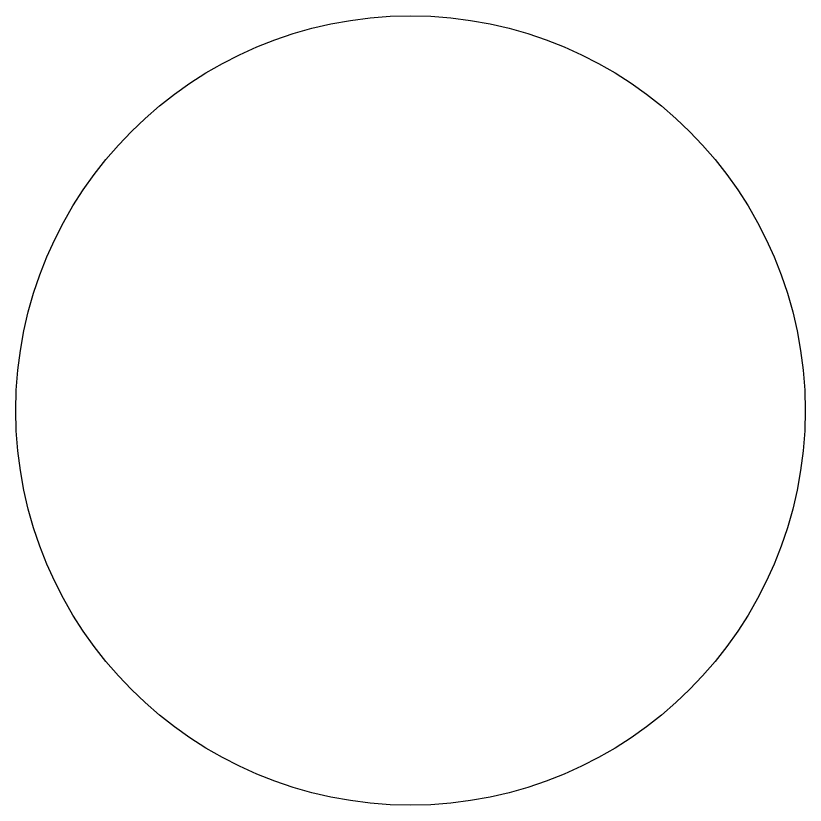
# Model space of a CAD drawing. Header units: millimetres. Extents: x 238368 to 12576735, y -3287118 to 3545602.
# Drawn here: x 7031958.9 to 7032104.5, y 3545456.4 to 3545602 of the extents above; entities that cross this region are included whole.
import ezdxf

# ---------------------------------------------------------------- set-up
doc = ezdxf.new("R2010")
doc.units = ezdxf.units.MM
doc.layers.add('Text standart (rus)', color=7, linetype='Continuous', lineweight=13)

msp = doc.modelspace()

# ---------------------------------------------------------------- linework, layer by layer
at = {"layer": 'Text standart (rus)', "lineweight": 30}
msp.add_circle((7032031.73, 3545529.23, 0), 72.81, dxfattribs=at)
msp.add_circle((7032031.73, 3545529.23, 0), 72.81, dxfattribs=at)
msp.add_circle((7032031.73, 3545529.23, 0), 72.81, dxfattribs=at)
msp.add_circle((7032031.73, 3545529.23, 0), 72.81, dxfattribs=at)
msp.add_circle((7032031.73, 3545529.23, 0), 72.81, dxfattribs=at)
msp.add_circle((7032031.73, 3545529.23, 0), 72.81, dxfattribs=at)

doc.saveas('drawing.dxf')
